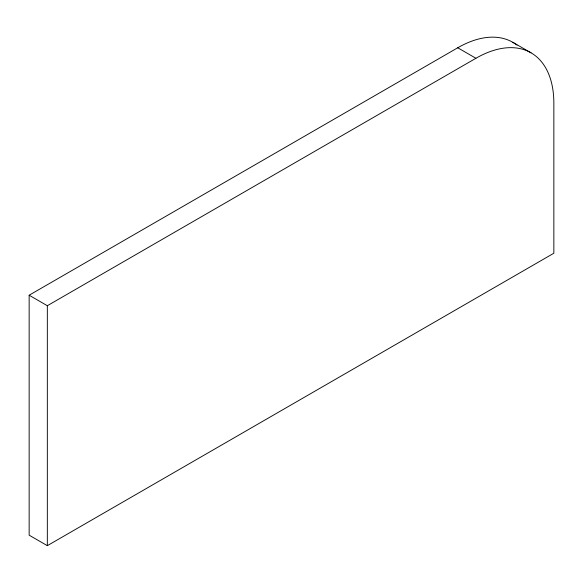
<?xml version="1.0" encoding="UTF-8"?>
<svg xmlns="http://www.w3.org/2000/svg" width="583" height="583" viewBox="0 0 583 583"><rect width="100%" height="100%" fill="white"/><g stroke="black" fill="none" stroke-linecap="round" stroke-linejoin="round"><path stroke-width="0.87" d="M457.742 47.777L475.925 58.271A110.202 63.627 -60 0 1 553.85 103.264L553.85 253.233L47.332 545.666L29.15 535.172L29.15 295.217L457.742 47.777A110.202 63.627 -60 0 1 516.997 45.11M29.15 295.217L47.332 305.718L475.925 58.271M512.843 42.319L531.026 52.813M47.332 305.718L47.332 545.666"/></g></svg>
